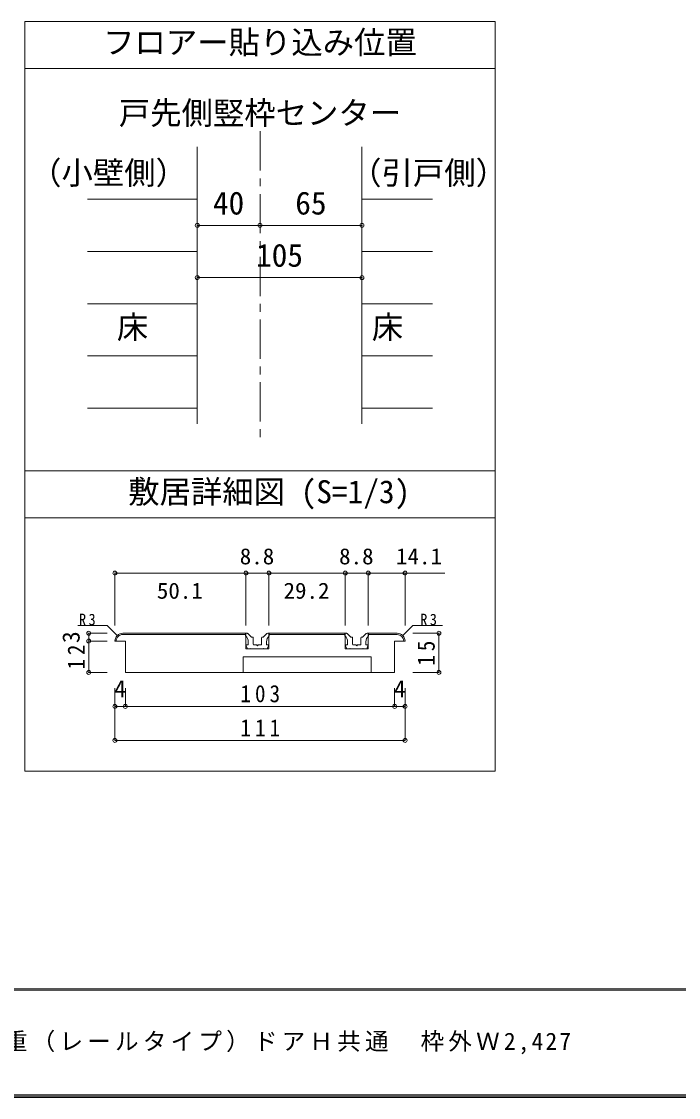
# Model space of a CAD drawing. Units: millimetres at full size, sheet at 1:5, with parts at other scales. Extents: x -973 to 977, y -718 to 696.
# Drawn here: x -437 to -18, y -701 to -15 of the extents above; entities that cross this region are included whole.
import ezdxf
from ezdxf.enums import TextEntityAlignment as Align

# ---------------------------------------------------------------- set-up
doc = ezdxf.new("R2010")
doc.units = ezdxf.units.MM
doc.header["$LTSCALE"] = 5
doc.header["$PDMODE"] = 32
doc.header["$PDSIZE"] = 2.5
doc.linetypes.add('CHAIN1', pattern=[8, 5, -1, 1, -1])
for name, color, linetype, lineweight in [('0-1_通り芯', 4, 'CHAIN1', 9), ('0-3_仕上げ', 2, 'Continuous', 9), ('0-4_枠', 3, 'Continuous', 9), ('0-A_文字', 7, 'Continuous', 9), ('0-B_寸法', 7, 'Continuous', 9), ('2-4_枠', 3, 'Continuous', 9), ('2-7_金物', 7, 'Continuous', 9), ('2-B_寸法', 4, 'Continuous', 9), ('F-1_枠', 6, 'Continuous', 9)]:
    doc.layers.add(name, color=color, linetype=linetype, lineweight=lineweight)
doc.layers.add('F-A_文字', color=7, linetype='Continuous')
doc.styles.add('ＭＳ ゴシック', font='')
doc.styles.get('ＭＳ ゴシック').set_extended_font_data('MS Gothic')

msp = doc.modelspace()

# ---------------------------------------------------------------- linework, layer by layer
at = {"layer": '0-1_通り芯'}
msp.add_line((-285.18, -84.849), (-285.18, -281.356), dxfattribs=at)
at = {"layer": '0-3_仕上げ', "color": 4}
for p, q in [((-395.18, -128.15), (-325.18, -128.15)), ((-220.18, -128.15), (-175.18, -128.15)), ((-325.18, -161.452), (-395.18, -161.452)), ((-220.18, -161.452), (-175.18, -161.452)), ((-325.18, -194.753), (-395.18, -194.753)), ((-220.18, -194.753), (-175.18, -194.753)), ((-325.18, -228.054), (-395.18, -228.054)), ((-220.18, -228.054), (-175.18, -228.054)), ((-325.18, -261.356), (-395.18, -261.356)), ((-220.18, -261.356), (-175.18, -261.356))]:
    msp.add_line(p, q, dxfattribs=at)
at = {"layer": '0-4_枠'}
for p, q in [((-325.18, -94.849), (-325.18, -271.356)), ((-220.18, -94.849), (-220.18, -271.356))]:
    msp.add_line(p, q, dxfattribs=at)
at = {"layer": '0-A_文字', "color": 3}
for p, q in [((-435.18, -14.849), (-435.18, -492.849)), ((-135.18, -14.849), (-435.18, -14.849)), ((-135.18, -14.849), (-135.18, -492.849)), ((-135.18, -44.849), (-435.18, -44.849)), ((-135.18, -301.356), (-435.18, -301.356)), ((-135.18, -331.356), (-435.18, -331.356)), ((-135.18, -492.849), (-435.18, -492.849))]:
    msp.add_line(p, q, dxfattribs=at)
at = {"layer": '0-B_寸法', "color": 4}
for p, q in [((-325.18, -144.801), (-285.18, -144.801)), ((-285.18, -144.801), (-220.18, -144.801)), ((-325.18, -178.102), (-220.18, -178.102))]:
    msp.add_line(p, q, dxfattribs=at)
at = {"layer": '0-B_寸法'}
for p in [(-325.18, -144.801), (-285.18, -144.801), (-220.18, -144.801), (-325.18, -178.102), (-220.18, -178.102)]:
    msp.add_point(p, dxfattribs=at)
at = {"layer": '2-4_枠'}
for p, q in [((-371.014, -409.85), (-377.68, -409.85)), ((-371.014, -409.85), (-377.68, -409.85)), ((-372.68, -404.85), (-355.847, -404.85)), ((-372.68, -404.85), (-294.18, -404.85)), ((-372.68, -405.684), (-355.847, -405.684)), ((-372.68, -405.684), (-294.18, -405.684)), ((-371.014, -429.85), (-371.014, -409.85)), ((-294.18, -404.85), (-294.18, -414.85)), ((-279.514, -404.85), (-279.514, -414.85)), ((-279.514, -404.85), (-230.847, -404.85)), ((-279.514, -404.85), (-230.847, -404.85)), ((-279.514, -405.684), (-230.847, -405.684)), ((-279.514, -405.684), (-230.847, -405.684)), ((-230.847, -404.85), (-230.847, -414.85)), ((-216.18, -404.85), (-216.18, -414.85)), ((-216.18, -404.85), (-197.68, -404.85)), ((-216.18, -405.684), (-197.68, -405.684)), ((-214.514, -404.85), (-197.68, -404.85)), ((-214.514, -405.684), (-197.68, -405.684)), ((-199.347, -409.85), (-192.68, -409.85)), ((-199.347, -429.85), (-199.347, -409.85)), ((-199.347, -409.85), (-192.68, -409.85)), ((-294.18, -414.85), (-279.514, -414.85)), ((-294.18, -414.85), (-279.514, -414.85)), ((-230.847, -414.85), (-216.18, -414.85)), ((-230.847, -414.85), (-216.18, -414.85)), ((-296.014, -419.85), (-214.347, -419.85)), ((-214.347, -429.85), (-214.347, -419.85)), ((-199.347, -429.85), (-371.014, -429.85)), ((-199.347, -429.85), (-371.014, -429.85))]:
    msp.add_line(p, q, dxfattribs=at)
msp.add_lwpolyline([(-296.014, -429.85), (-296.014, -419.85), (-214.347, -419.85)], dxfattribs=at)
for centre, major_axis, start_param, end_param in [((-372.68, -409.85), (5, 0), 1.5707963, 3.1415927), ((-372.68, -409.85), (5, 0), 1.5707963, 3.1415927), ((-372.68, -409.85), (4.167, 0), 1.5707963, 3.1415927), ((-372.68, -409.85), (4.167, 0), 1.5707963, 3.1415927), ((-197.68, -409.85), (5, 0), 6.2831853, 7.8539816), ((-197.68, -409.85), (5, 0), 6.2831853, 7.8539816), ((-197.68, -409.85), (4.167, 0), 6.2831853, 7.8539816), ((-197.68, -409.85), (4.167, 0), 6.2831853, 7.8539816)]:
    msp.add_ellipse(centre, major_axis=major_axis, ratio=0.999999, start_param=start_param, end_param=end_param, dxfattribs=at)
at = {"layer": '2-7_金物'}
for p, q in [((-294.347, -404.851), (-293.442, -404.851)), ((-294.347, -406.517), (-294.347, -404.851)), ((-294.347, -404.851), (-293.442, -404.851)), ((-290.743, -407.204), (-292.853, -405.095)), ((-290.743, -407.204), (-292.853, -405.095)), ((-292.68, -412.351), (-292.68, -410.244)), ((-290.39, -407.351), (-289.847, -407.351)), ((-290.39, -407.351), (-289.847, -407.351)), ((-289.514, -411.851), (-289.514, -407.684)), ((-284.18, -411.851), (-284.18, -407.684)), ((-283.304, -407.351), (-283.847, -407.351)), ((-283.304, -407.351), (-283.847, -407.351)), ((-282.951, -407.204), (-280.841, -405.095)), ((-282.951, -407.204), (-280.841, -405.095)), ((-281.014, -412.351), (-281.014, -410.244)), ((-279.347, -404.851), (-280.252, -404.851)), ((-231.014, -404.851), (-230.109, -404.851)), ((-231.014, -406.517), (-231.014, -404.851)), ((-231.014, -404.851), (-230.109, -404.851)), ((-227.41, -407.204), (-229.519, -405.095)), ((-227.41, -407.204), (-229.519, -405.095)), ((-229.347, -412.351), (-229.347, -410.244)), ((-227.056, -407.351), (-226.514, -407.351)), ((-227.056, -407.351), (-226.514, -407.351)), ((-226.18, -411.851), (-226.18, -407.684)), ((-220.847, -411.851), (-220.847, -407.684)), ((-219.971, -407.351), (-220.514, -407.351)), ((-219.971, -407.351), (-220.514, -407.351)), ((-219.617, -407.204), (-217.508, -405.095)), ((-219.617, -407.204), (-217.508, -405.095)), ((-217.68, -412.351), (-217.68, -410.244)), ((-216.014, -404.851), (-216.918, -404.851)), ((-293.18, -414.85), (-293.99, -412.807)), ((-293.18, -414.851), (-293.99, -412.807)), ((-292.68, -412.35), (-293.68, -412.35)), ((-292.68, -412.351), (-293.68, -412.351)), ((-291.347, -414.85), (-293.18, -414.85)), ((-291.347, -414.851), (-293.18, -414.851)), ((-291.347, -414.85), (-291.014, -414.517)), ((-291.347, -414.851), (-291.014, -414.517)), ((-291.014, -414.517), (-290.68, -414.85)), ((-291.014, -414.517), (-290.68, -414.851)), ((-283.014, -414.85), (-290.68, -414.85)), ((-283.014, -414.851), (-290.68, -414.851)), ((-286.847, -412.85), (-286.347, -412.35)), ((-286.847, -412.851), (-286.347, -412.351)), ((-286.347, -412.35), (-284.68, -412.35)), ((-286.347, -412.351), (-284.68, -412.351)), ((-282.68, -414.517), (-283.014, -414.85)), ((-282.68, -414.517), (-283.014, -414.851)), ((-282.347, -414.85), (-282.68, -414.517)), ((-282.347, -414.851), (-282.68, -414.517)), ((-282.347, -414.85), (-280.514, -414.85)), ((-282.347, -414.851), (-280.514, -414.851)), ((-281.014, -412.35), (-280.014, -412.35)), ((-281.014, -412.351), (-280.014, -412.351)), ((-280.514, -414.85), (-279.704, -412.807)), ((-280.514, -414.851), (-279.704, -412.807)), ((-229.847, -414.85), (-230.657, -412.807)), ((-229.847, -414.851), (-230.657, -412.807)), ((-229.347, -412.35), (-230.347, -412.35)), ((-229.347, -412.351), (-230.347, -412.351)), ((-228.014, -414.85), (-229.847, -414.85)), ((-228.014, -414.851), (-229.847, -414.851)), ((-228.014, -414.85), (-227.68, -414.517)), ((-228.014, -414.851), (-227.68, -414.517)), ((-227.68, -414.517), (-227.347, -414.85)), ((-227.68, -414.517), (-227.347, -414.851)), ((-219.68, -414.85), (-227.347, -414.85)), ((-219.68, -414.851), (-227.347, -414.851)), ((-223.514, -412.85), (-223.014, -412.35)), ((-223.514, -412.851), (-223.014, -412.351)), ((-223.014, -412.35), (-221.347, -412.35)), ((-223.014, -412.351), (-221.347, -412.351)), ((-219.347, -414.517), (-219.68, -414.85)), ((-219.347, -414.517), (-219.68, -414.851)), ((-219.014, -414.85), (-219.347, -414.517)), ((-219.014, -414.851), (-219.347, -414.517)), ((-219.014, -414.85), (-217.18, -414.85)), ((-219.014, -414.851), (-217.18, -414.851)), ((-217.68, -412.35), (-216.68, -412.35)), ((-217.68, -412.351), (-216.68, -412.351)), ((-217.18, -414.85), (-216.37, -412.807)), ((-217.18, -414.851), (-216.37, -412.807))]:
    msp.add_line(p, q, dxfattribs=at)
for points in [[(-279.347, -406.517), (-279.347, -404.851), (-280.252, -404.851)], [(-216.014, -406.517), (-216.014, -404.851), (-216.918, -404.851)], [(-289.014, -412.35), (-287.347, -412.35), (-286.847, -412.85)], [(-289.014, -412.351), (-287.347, -412.351), (-286.847, -412.851)], [(-225.68, -412.35), (-224.014, -412.35), (-223.514, -412.85)], [(-225.68, -412.351), (-224.014, -412.351), (-223.514, -412.851)]]:
    msp.add_lwpolyline(points, dxfattribs=at)
for centre, major_axis, start_param, end_param in [((-297.68, -410.244), (-5, 0), 3.1415927, 3.9826668), ((-297.68, -410.244), (-5, 0), 3.1415927, 3.9826668), ((-293.442, -405.684), (-0.833, 0), 3.9269908, 4.712389), ((-293.442, -405.684), (-0.833, 0), 3.9269908, 4.712389), ((-290.39, -406.851), (-0.5, 0), 0.7853982, 1.5707963), ((-290.39, -406.851), (-0.5, 0), 0.7853982, 1.5707963), ((-289.847, -407.684), (-0.333, 0), 3.1415927, 4.712389), ((-289.847, -407.684), (-0.333, 0), 3.1415927, 4.712389), ((-283.847, -407.684), (-0.333, 0), 4.712389, 6.2831853), ((-283.847, -407.684), (-0.333, 0), 4.712389, 6.2831853), ((-283.304, -406.851), (-0.5, 0), 1.5707963, 2.3561945), ((-283.304, -406.851), (-0.5, 0), 1.5707963, 2.3561945), ((-276.014, -410.244), (-5, 0), 5.4421111, 6.2831853), ((-276.014, -410.244), (-5, 0), 5.4421111, 6.2831853), ((-280.252, -405.684), (-0.833, 0), 4.712389, 5.4977871), ((-280.252, -405.684), (-0.833, 0), 4.712389, 5.4977871), ((-234.347, -410.244), (-5, 0), 3.1415927, 3.9826668), ((-234.347, -410.244), (-5, 0), 3.1415927, 3.9826668), ((-230.109, -405.684), (-0.833, 0), 3.9269908, 4.712389), ((-230.109, -405.684), (-0.833, 0), 3.9269908, 4.712389), ((-227.056, -406.851), (-0.5, 0), 0.7853982, 1.5707963), ((-227.056, -406.851), (-0.5, 0), 0.7853982, 1.5707963), ((-226.514, -407.684), (-0.333, 0), 3.1415927, 4.712389), ((-226.514, -407.684), (-0.333, 0), 3.1415927, 4.712389), ((-220.514, -407.684), (-0.333, 0), 4.712389, 6.2831853), ((-220.514, -407.684), (-0.333, 0), 4.712389, 6.2831853), ((-219.971, -406.851), (-0.5, 0), 1.5707963, 2.3561945), ((-219.971, -406.851), (-0.5, 0), 1.5707963, 2.3561945), ((-212.68, -410.244), (-5, 0), 5.4421111, 6.2831853), ((-212.68, -410.244), (-5, 0), 5.4421111, 6.2831853), ((-216.918, -405.684), (-0.833, 0), 4.712389, 5.4977871), ((-216.918, -405.684), (-0.833, 0), 4.712389, 5.4977871), ((-293.68, -412.684), (-0.333, 0), 4.712389, 6.6604557), ((-293.68, -412.684), (-0.333, 0), 4.712389, 6.6604557), ((-289.014, -411.85), (-0.5, 0), 6.2831853, 7.8539816), ((-289.014, -411.851), (-0.5, 0), 6.2831853, 7.8539816), ((-284.68, -411.85), (-0.5, 0), 1.5707963, 3.1415927), ((-284.68, -411.851), (-0.5, 0), 1.5707963, 3.1415927), ((-280.014, -412.684), (-0.333, 0), 2.7643223, 4.712389), ((-280.014, -412.684), (-0.333, 0), 2.7643223, 4.712389), ((-230.347, -412.684), (-0.333, 0), 4.712389, 6.6604557), ((-230.347, -412.684), (-0.333, 0), 4.712389, 6.6604557), ((-225.68, -411.85), (-0.5, 0), 6.2831853, 7.8539816), ((-225.68, -411.851), (-0.5, 0), 6.2831853, 7.8539816), ((-221.347, -411.85), (-0.5, 0), 1.5707963, 3.1415927), ((-221.347, -411.851), (-0.5, 0), 1.5707963, 3.1415927), ((-216.68, -412.684), (-0.333, 0), 2.7643223, 4.712389), ((-216.68, -412.684), (-0.333, 0), 2.7643223, 4.712389)]:
    msp.add_ellipse(centre, major_axis=major_axis, ratio=0.999999, start_param=start_param, end_param=end_param, dxfattribs=at)
at = {"layer": '2-B_寸法'}
for p, q in [((-294.18, -366.517), (-377.68, -366.517)), ((-377.68, -366.517), (-377.68, -399.85)), ((-279.514, -366.517), (-294.18, -366.517)), ((-294.18, -366.517), (-294.18, -399.85)), ((-230.847, -366.517), (-279.514, -366.517)), ((-279.514, -366.517), (-279.514, -399.85)), ((-216.18, -366.517), (-230.847, -366.517)), ((-230.847, -366.517), (-230.847, -399.85)), ((-216.18, -366.517), (-216.18, -399.85)), ((-167.419, -366.517), (-216.18, -366.517)), ((-192.68, -366.517), (-192.68, -399.85)), ((-382.68, -399.85), (-401.372, -399.85)), ((-376.216, -406.315), (-382.68, -399.85)), ((-376.216, -406.315), (-382.68, -399.85)), ((-194.145, -406.315), (-187.68, -399.85)), ((-194.145, -406.315), (-187.68, -399.85)), ((-187.68, -399.85), (-168.853, -399.85)), ((-187.68, -399.85), (-168.853, -399.85)), ((-394.347, -409.85), (-394.347, -404.85)), ((-394.347, -404.85), (-382.68, -404.85)), ((-394.347, -429.85), (-394.347, -409.85)), ((-394.347, -409.85), (-382.68, -409.85)), ((-171.156, -404.85), (-187.822, -404.85)), ((-171.156, -429.85), (-171.156, -404.85)), ((-394.347, -429.85), (-382.68, -429.85)), ((-171.156, -429.85), (-187.822, -429.85)), ((-377.68, -451.517), (-377.68, -439.85)), ((-371.014, -451.517), (-371.014, -439.85)), ((-199.347, -451.517), (-199.347, -439.85)), ((-192.68, -451.517), (-192.68, -439.85)), ((-377.68, -473.184), (-377.68, -451.517)), ((-371.014, -451.517), (-377.68, -451.517)), ((-199.347, -451.517), (-371.014, -451.517)), ((-192.68, -451.517), (-199.347, -451.517)), ((-192.68, -473.184), (-192.68, -451.517)), ((-377.68, -473.184), (-192.68, -473.184))]:
    msp.add_line(p, q, dxfattribs=at)
at = {"layer": '2-B_寸法', "color": 7}
for p in [(-377.68, -366.517), (-294.18, -366.517), (-279.514, -366.517), (-230.847, -366.517), (-216.18, -366.517), (-192.68, -366.517), (-394.347, -404.85), (-171.156, -404.85), (-394.347, -409.85), (-394.347, -429.85), (-171.156, -429.85), (-377.68, -451.517), (-371.014, -451.517), (-199.347, -451.517), (-192.68, -451.517), (-377.68, -473.184), (-192.68, -473.184)]:
    msp.add_point(p, dxfattribs=at)
at = {"layer": 'F-1_枠'}
for p, q in [((976.653, -631.667), (-973.347, -631.667)), ((976.653, -632.5), (-973.347, -632.5)), ((976.653, -699.167), (-973.347, -699.167)), ((976.653, -700), (-973.347, -700)), ((976.653, -700.833), (-973.347, -700.833))]:
    msp.add_line(p, q, dxfattribs=at)

# ---------------------------------------------------------------- texts
at = {"layer": '0-A_文字', "style": 'ＭＳ ゴシック'}
for s, p in [('フロアー貼り込み位置', (-385.18, -39.849)), ('戸先側竪枠センター', (-375.18, -84.849)), ('（小壁側）', (-431.711, -123.046)), ('（引戸側）', (-227.707, -123.046)), ('床', (-376.43, -221.404)), ('床', (-213.93, -221.404)), ('敷居詳細図 (S=1/3)', (-369.189, -326.356))]:
    msp.add_text(s, height=14.66, dxfattribs=at).set_placement(p, align=Align.BOTTOM_LEFT)
at = {"layer": '0-B_寸法', "style": 'ＭＳ ゴシック'}
for s, p in [('40', (-315.18, -142.301)), ('65', (-262.68, -142.301)), ('105', (-287.68, -175.602))]:
    msp.add_text(s, height=14.66, dxfattribs=at).set_placement(p, align=Align.BOTTOM_LEFT)
at = {"layer": '2-B_寸法', "color": 7, "style": 'ＭＳ ゴシック', "width": 1.05}
for s, p in [('8.8', (-298.097, -364.017)), ('8.8', (-234.764, -364.017)), ('14.1', (-198.492, -364.017)), ('50.1', (-350.93, -385.938)), ('29.2', (-270.18, -385.938))]:
    msp.add_text(s, height=10.26, dxfattribs=at).set_placement(p, align=Align.BOTTOM_LEFT)
at = {"layer": '2-B_寸法', "color": 7, "style": 'ＭＳ ゴシック'}
msp.add_text('3', height=11, rotation=90, dxfattribs=at).set_placement((-396.847, -411.1), align=Align.BOTTOM_LEFT)
for p in [(-378.097, -449.017), (-199.764, -449.017)]:
    msp.add_text('4', height=11, dxfattribs=at).set_placement(p, align=Align.BOTTOM_LEFT)
at = {"layer": '2-B_寸法', "color": 7, "attachment_point": 7, "style": 'ＭＳ ゴシック'}
for s, insert, char_height in [('\\T1.36;\\W0.9;R3', (-400.538, -399.85), 7.331), ('\\T1.36;\\W0.9;R3', (-183.02, -399.85), 7.331), ('\\T1.36;\\W0.9;R3', (-183.02, -399.85), 7.331), ('\\T1.38;\\W0.9;103', (-297.68, -449.017), 11), ('\\T1.38;\\W0.9;111', (-297.68, -470.684), 11)]:
    msp.add_mtext(s, dxfattribs=dict(at, insert=insert, char_height=char_height))
at = {"layer": '2-B_寸法', "color": 7, "char_height": 11, "attachment_point": 7, "rotation": 90, "style": 'ＭＳ ゴシック'}
for s, insert in [('\\T1.36;\\W0.9;15', (-173.656, -425.475)), ('\\T1.36;\\W0.9;12', (-396.847, -427.975))]:
    msp.add_mtext(s, dxfattribs=dict(at, insert=insert))
at = {"layer": 'F-A_文字', "insert": (-846.68, -673.333), "char_height": 11, "attachment_point": 7, "style": 'ＭＳ ゴシック'}
msp.add_mtext('\\T1.18;ソフトアート\u3000２枚引き込み戸\u3000固定枠170\u3000下荷重（レールタイプ）ドアＨ共通\u3000枠外Ｗ2,427', dxfattribs=at)

doc.saveas('drawing.dxf')
